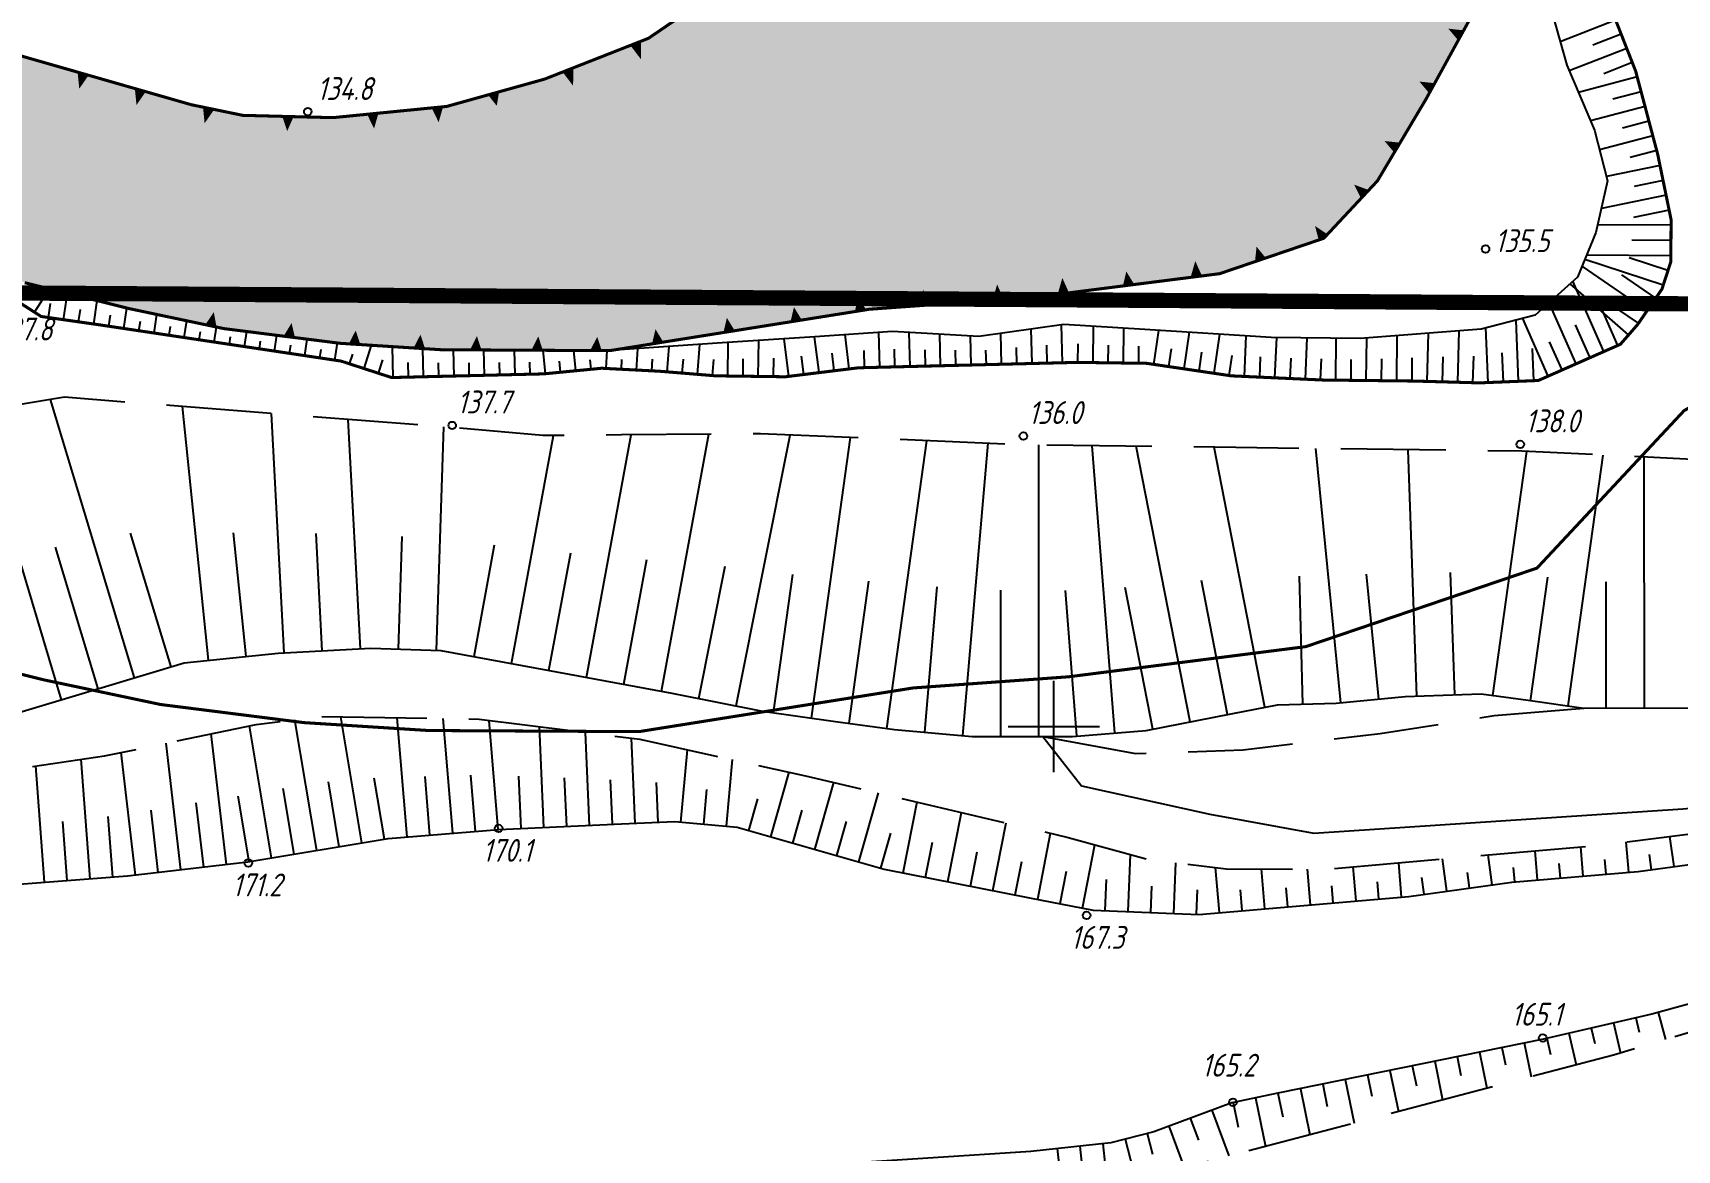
# Model space of a CAD drawing. Header units: millimetres. Extents: x 0 to 841, y 0 to 594.
# Drawn here: x 229.3 to 307.7, y 459.7 to 513 of the extents above; entities that cross this region are included whole.
import ezdxf

# ---------------------------------------------------------------- set-up
doc = ezdxf.new("R2010")
doc.units = ezdxf.units.MM
doc.linetypes.add('AHIDDEN4', pattern=[7, 5, -2])
for name, color, linetype in [('01_Відвал', 7, 'Continuous'), ('01_Земельний_відвід_існуючий', 7, 'Continuous'), ('01_Річка', 7, 'Continuous'), ('кресты', 7, 'Continuous')]:
    doc.layers.add(name, color=color, linetype=linetype)
doc.styles.add('Такие дела', font='GOST_A.TTF', dxfattribs={"oblique": 15})

msp = doc.modelspace()

# ---------------------------------------------------------------- hatches: boundary and pattern name
at = {"layer": '01_Річка', "linetype": 'Continuous', "lineweight": -3, "true_color": 0xf0ffff}
h = msp.add_hatch(color=7, dxfattribs=at)
h.dxf.hatch_style = 1
edge = h.paths.add_edge_path()
edge.add_line((39.38, 481.024), (39.38, 475.758))
edge.add_arc((37.525, 523.143), 47.421, 272.24114, 274.58422)
edge.add_arc((36.838, 531.714), 56.02, 274.58422, 276.81628)
edge.add_arc((30.426, 585.357), 110.045, 276.81628, 277.62338)
edge.add_arc((36.935, 536.728), 60.983, 277.62338, 278.7076)
edge.add_arc((35.507, 546.049), 70.412, 278.7076, 279.93591)
edge.add_arc((8.269, 701.544), 228.275, 279.93591, 280.61809)
edge.add_arc((35.835, 554.499), 78.668, 280.61809, 284.1123)
edge.add_arc((66.383, 432.996), 46.616, 99.5726, 104.1123, ccw=False)
edge.add_line((58.63, 478.963), (68.52, 480.631))
edge.add_arc((67.844, 484.638), 4.064, 279.5726, 285.93151)
edge.add_arc((210.338, -14.548), 515.061, 105.36694, 105.93151, ccw=False)
edge.add_arc((854.628, -2358.912), 2946.348, 104.811823, 105.366938, ccw=False)
edge.add_arc((106.972, 468.489), 21.765, 98.34969, 104.81182, ccw=False)
edge.add_arc((106.17, 473.952), 16.243, 92.16827, 98.34969, ccw=False)
edge.add_arc((109.542, 384.894), 105.365, 89.74225, 92.16827, ccw=False)
edge.add_arc((108.817, 223.574), 266.687, 89.29622, 89.74225, ccw=False)
edge.add_arc((111.718, 459.741), 30.502, 87.97734, 89.29622, ccw=False)
edge.add_arc((112.575, 484.033), 6.195, 77.28451, 87.97734, ccw=False)
edge.add_arc((114.372, 491.994), 1.967, 257.28451, 276.32316)
edge.add_arc((113.167, 502.868), 12.906, 276.32316, 277.11965)
edge.add_arc((5.841, 1362.133), 878.849, 277.119654, 277.216176)
edge.add_arc((102.494, 598.775), 109.396, 277.21618, 278.13482)
edge.add_arc((120.722, 471.258), 19.417, 95.95421, 98.13482, ccw=False)
edge.add_arc((118.71, 490.547), 0.0236, -57.54561, 95.95421, ccw=False)
edge.add_arc((102.877, 515.442), 29.527, 299.29966, 302.45439, ccw=False)
edge.add_arc((111.074, 500.837), 12.779, 286.17568, 299.29966, ccw=False)
edge.add_arc((117.59, 478.371), 10.613, 106.17568, 120.58349)
edge.add_arc((117.78, 478.049), 10.986, 120.58349, 127.21736)
edge.add_arc((112.544, 484.943), 2.33, 127.21736, 141.65341)
edge.add_arc((112.862, 484.692), 2.735, 141.65341, 161.1236)
edge.add_arc((105.322, 487.27), 5.234, 327.08054, 341.1236, ccw=False)
edge.add_arc((94.458, 494.303), 18.175, 323.65829, 327.08054, ccw=False)
edge.add_arc((104.474, 486.935), 5.741, 317.56723, 323.65829, ccw=False)
edge.add_arc((105.771, 485.749), 3.984, 304.44379, 317.56723, ccw=False)
edge.add_arc((101.674, 491.722), 11.227, 296.63697, 304.44379, ccw=False)
edge.add_arc((102.219, 490.636), 10.012, 283.29215, 296.63697, ccw=False)
edge.add_arc((106.21, 473.742), 7.347, 103.29215, 118.88332)
edge.add_line((102.661, 480.175), (87.432, 471.774))
edge.add_line((87.432, 471.774), (81.419, 467.148))
edge.add_line((81.419, 467.148), (75.953, 463.7))
edge.add_arc((79.656, 457.831), 6.939, 122.25075, 130.53163)
edge.add_arc((78.8, 458.832), 5.622, 130.53163, 139.73382)
edge.add_arc((76.191, 461.042), 2.203, 139.73382, 159.80238)
edge.add_arc((77.879, 460.421), 4.001, 159.80238, 174.65823)
edge.add_arc((88.495, 459.429), 14.663, 174.65823, 179.02894)
edge.add_arc((87.002, 459.454), 13.17, 179.02894, 183.64093)
edge.add_arc((89.754, 459.629), 15.928, 183.64093, 188.88153)
edge.add_arc((65.503, 455.84), 8.617, 1.75454, 8.88153, ccw=False)
edge.add_arc((62.929, 455.761), 11.192, -1.99212, 1.75454, ccw=False)
edge.add_arc((64.348, 455.711), 9.773, 353.99823, 358.00788, ccw=False)
edge.add_arc((68.205, 455.306), 5.895, 346.82603, 353.99823, ccw=False)
edge.add_arc((58.286, 457.628), 16.081, 342.48542, 346.82603, ccw=False)
edge.add_arc((60.388, 456.964), 13.878, 336.64692, 342.48542, ccw=False)
edge.add_arc((71.212, 452.291), 2.087, 321.55493, 336.64692, ccw=False)
edge.add_line((72.847, 450.993), (68.505, 445.523))
edge.add_arc((71.956, 442.784), 4.406, 141.55493, 152.72877)
edge.add_arc((80.821, 438.214), 14.379, 152.72877, 158.90739)
edge.add_arc((74.557, 440.63), 7.666, 158.90739, 164.61499)
edge.add_arc((74.662, 440.601), 7.775, 164.61499, 170.28239)
edge.add_arc((74.206, 440.679), 7.312, 170.28239, 180.93712)
edge.add_arc((70.769, 440.623), 3.875, 180.93712, 195.59245)
edge.add_line((67.037, 439.581), (68.408, 434.669))
edge.add_line((68.408, 434.669), (68.562, 427.522))
edge.add_line((68.562, 427.522), (70.194, 421.252))
edge.add_line((70.194, 421.252), (73.717, 429.182))
edge.add_arc((78.777, 426.934), 5.537, 144.46676, 156.04642, ccw=False)
edge.add_arc((60.645, 439.883), 16.745, 324.46676, 331.11765)
edge.add_arc((55.31, 442.826), 22.838, 331.11765, 334.92175)
edge.add_arc((71.055, 435.458), 5.454, 334.92175, 342.71063)
edge.add_arc((72.009, 435.161), 4.454, 342.71063, 350.7216)
edge.add_arc((63.181, 436.603), 13.399, 350.7216, 355.33801)
edge.add_arc((61.848, 436.712), 14.737, 355.33801, 359.23547)
edge.add_arc((65.913, 436.657), 10.672, 359.23547, 363.81584)
edge.add_arc((69.5, 436.897), 7.077, 3.81584, 11.4019)
edge.add_arc((72.617, 437.525), 3.898, 11.4019, 21.63018)
edge.add_arc((71.121, 436.932), 5.507, 21.63018, 30.984)
edge.add_arc((90.544, 448.596), 17.15, 205.68756, 210.984, ccw=False)
edge.add_arc((100.855, 453.555), 28.591, 202.96171, 205.68756, ccw=False)
edge.add_arc((79.067, 444.324), 4.928, 196.39287, 202.96171, ccw=False)
edge.add_arc((76.246, 443.494), 1.988, 172.1259, 196.39287, ccw=False)
edge.add_arc((81.965, 442.703), 7.761, 159.91242, 172.1259, ccw=False)
edge.add_arc((200.49, 399.358), 133.963, 158.98418, 159.91242, ccw=False)
edge.add_arc((252.385, 379.421), 189.556, 158.20385, 158.98418, ccw=False)
edge.add_arc((208.265, 397.064), 142.039, 157.01966, 158.20385, ccw=False)
edge.add_arc((47.502, 465.239), 32.582, 337.01966, 339.49231)
edge.add_arc((70.406, 456.672), 8.129, 339.49231, 344.84457)
edge.add_arc((65.928, 457.885), 12.767, 344.84457, 349.11468)
edge.add_arc((71.543, 456.805), 7.049, 349.11468, 358.0695)
edge.add_arc((92.41, 456.102), 13.83, 171.67937, 178.0695, ccw=False)
edge.add_arc((95.425, 455.661), 16.877, 168.78831, 171.67937, ccw=False)
edge.add_arc((88.428, 457.048), 9.743, 164.98298, 168.78831, ccw=False)
edge.add_arc((80.598, 459.148), 1.637, 150.35766, 164.98298, ccw=False)
edge.add_arc((81.234, 458.787), 2.368, 138.20782, 150.35766, ccw=False)
edge.add_arc((80.578, 459.373), 1.488, 97.89623, 138.20782, ccw=False)
edge.add_arc((79.833, 464.747), 3.938, 277.89623, 302.35489)
edge.add_arc((67.846, 483.668), 26.335, 302.35489, 309.52222)
edge.add_arc((96.167, 449.339), 18.168, 120.89039, 129.52222, ccw=False)
edge.add_arc((222.423, 238.3), 264.09, 120.12301, 120.89039, ccw=False)
edge.add_arc((129.205, 398.96), 78.345, 118.71409, 120.12301, ccw=False)
edge.add_arc((137.594, 383.647), 95.806, 117.28322, 118.71409, ccw=False)
edge.add_arc((17.287, 616.905), 166.649, 297.28322, 298.36812)
edge.add_arc((82.873, 495.446), 28.614, 298.36812, 304.36731)
edge.add_arc((109.117, 457.07), 17.878, 116.77541, 124.36731, ccw=False)
edge.add_arc((105.621, 463.998), 10.117, 107.89162, 116.77541, ccw=False)
edge.add_arc((114.665, 435.983), 39.556, 103.40224, 107.89162, ccw=False)
edge.add_arc((108.763, 460.753), 14.092, 96.79428, 103.40224, ccw=False)
edge.add_arc((105.917, 484.638), 9.961, 276.79428, 284.65567)
edge.add_arc((106.588, 482.073), 7.31, 284.65567, 294.14953)
edge.add_arc((105.933, 483.535), 8.912, 294.14953, 302.7461)
edge.add_arc((107.099, 481.721), 6.756, 302.7461, 314.08003)
edge.add_arc((109.518, 479.224), 3.279, 314.08003, 330.37576)
edge.add_arc((101.302, 483.895), 12.731, 330.37576, 334.76445)
edge.add_arc((102.223, 483.461), 11.713, 334.76445, 339.33998)
edge.add_arc((90.06, 488.048), 24.712, 339.33998, 342.32787)
edge.add_arc((155.809, 467.1), 44.294, 160.09624, 162.32787, ccw=False)
edge.add_arc((136.233, 474.187), 23.475, 156.24928, 160.09624, ccw=False)
edge.add_arc((115.885, 483.141), 1.244, 139.48123, 156.24928, ccw=False)
edge.add_arc((115.513, 483.46), 0.754, 112.82086, 139.48123, ccw=False)
edge.add_arc((118.811, 475.621), 9.258, 105.27705, 112.82086, ccw=False)
edge.add_arc((123.321, 459.109), 26.375, 101.80104, 105.27705, ccw=False)
edge.add_arc((111.969, 513.444), 29.133, 281.80104, 285.10834)
edge.add_arc((110.965, 517.163), 32.986, 285.10834, 287.91563)
edge.add_arc((119.97, 489.307), 3.71, 287.91563, 296.2926)
edge.add_arc((120.337, 488.566), 2.884, 296.2926, 313.33196)
edge.add_arc((103.752, 506.145), 27.051, 313.33196, 318.87686)
edge.add_line((124.13, 488.354), (127.016, 491.66))
edge.add_arc((127.965, 490.832), 1.26, 96.19758, 138.87686, ccw=False)
edge.add_arc((128.206, 488.613), 3.491, 70.94727, 96.19758, ccw=False)
edge.add_line((129.345, 491.913), (131.162, 492.223))
edge.add_line((131.162, 492.223), (136.57, 492.449))
edge.add_line((136.57, 492.449), (140.682, 493.267))
edge.add_line((140.682, 493.267), (145.672, 494.884))
edge.add_line((145.672, 494.884), (151.031, 496.814))
edge.add_line((151.031, 496.814), (160.718, 501.338))
edge.add_line((160.718, 501.338), (167.234, 503.758))
edge.add_line((167.234, 503.758), (172.299, 504.577))
edge.add_line((172.299, 504.577), (180.223, 505.942))
edge.add_line((180.223, 505.942), (193.1, 506.548))
edge.add_line((193.1, 506.548), (199.192, 506.876))
edge.add_line((199.192, 506.876), (203.75, 507.259))
edge.add_line((203.75, 507.259), (208.414, 507.812))
edge.add_line((208.414, 507.812), (210.946, 507.743))
edge.add_line((210.946, 507.743), (213.383, 506.729))
edge.add_line((213.383, 506.729), (217.51, 505.671))
edge.add_line((217.51, 505.671), (220.9, 504.769))
edge.add_line((220.9, 504.769), (224.001, 503.562))
edge.add_line((224.001, 503.562), (228.949, 501.09))
edge.add_line((228.949, 501.09), (233.923, 499.854))
edge.add_line((233.923, 499.854), (238.434, 498.901))
edge.add_line((238.434, 498.901), (243.96, 498.202))
edge.add_line((243.96, 498.202), (248.81, 497.893))
edge.add_line((248.81, 497.893), (256.815, 497.851))
edge.add_line((256.815, 497.851), (269.185, 499.824))
edge.add_line((269.185, 499.824), (276.873, 500.375))
edge.add_line((276.873, 500.375), (285.867, 501.519))
edge.add_line((285.867, 501.519), (290.831, 503.207))
edge.add_line((290.831, 503.207), (293.386, 505.943))
edge.add_line((293.386, 505.943), (295.69, 509.823))
edge.add_line((295.69, 509.823), (301.905, 521.164))
edge.add_line((301.905, 521.164), (299.448, 526.573))
edge.add_line((299.448, 526.573), (298.564, 526.877))
edge.add_line((298.564, 526.877), (297.483, 527.22))
edge.add_line((297.483, 527.22), (291.834, 521.714))
edge.add_line((291.834, 521.714), (287.974, 519.362))
edge.add_line((287.974, 519.362), (285.558, 519.048))
edge.add_line((285.558, 519.048), (284.381, 519.691))
edge.add_line((284.381, 519.691), (282.403, 521.557))
edge.add_line((282.403, 521.557), (280.025, 523.035))
edge.add_line((280.025, 523.035), (275.788, 523.866))
edge.add_line((275.788, 523.866), (272.147, 523.286))
edge.add_line((272.147, 523.286), (269.087, 520.4))
edge.add_line((269.087, 520.4), (263.979, 516.36))
edge.add_line((263.979, 516.36), (258.659, 512.737))
edge.add_line((258.659, 512.737), (253.716, 510.793))
edge.add_line((253.716, 510.793), (249.045, 509.489))
edge.add_line((249.045, 509.489), (243.631, 508.955))
edge.add_line((243.631, 508.955), (239.332, 509.065))
edge.add_line((239.332, 509.065), (236.887, 509.57))
edge.add_line((236.887, 509.57), (220.537, 514.261))
edge.add_line((220.537, 514.261), (215.693, 515.11))
edge.add_line((215.693, 515.11), (202.424, 514.492))
edge.add_line((202.424, 514.492), (187.888, 513.491))
edge.add_line((187.888, 513.491), (180.654, 512.472))
edge.add_line((180.654, 512.472), (177.374, 512.346))
edge.add_line((177.374, 512.346), (174.566, 513.074))
edge.add_line((174.566, 513.074), (170.972, 514.254))
edge.add_line((170.972, 514.254), (169.092, 515.381))
edge.add_line((169.092, 515.381), (166.186, 517.91))
edge.add_line((166.186, 517.91), (163.305, 520.965))
edge.add_line((163.305, 520.965), (162.2, 522.987))
edge.add_line((162.2, 522.987), (162.175, 526.517))
edge.add_line((162.175, 526.517), (160.722, 530.173))
edge.add_line((160.722, 530.173), (159.144, 532.201))
edge.add_line((159.144, 532.201), (156.363, 533.428))
edge.add_line((156.363, 533.428), (152.113, 529.277))
edge.add_line((152.113, 529.277), (154.316, 528.084))
edge.add_line((154.316, 528.084), (156.544, 525.436))
edge.add_line((156.544, 525.436), (157.401, 522.01))
edge.add_line((157.401, 522.01), (157.699, 519.04))
edge.add_line((157.699, 519.04), (158.603, 515.676))
edge.add_line((158.603, 515.676), (158.462, 512.405))
edge.add_line((158.462, 512.405), (157.541, 509.685))
edge.add_line((157.541, 509.685), (155.827, 507.91))
edge.add_line((155.827, 507.91), (151.76, 506.088))
edge.add_line((151.76, 506.088), (147.428, 504.842))
edge.add_line((147.428, 504.842), (144.687, 504.887))
edge.add_line((144.687, 504.887), (141.352, 505.339))
edge.add_line((141.352, 505.339), (138.283, 506.18))
edge.add_line((138.283, 506.18), (135.15, 507.332))
edge.add_line((135.15, 507.332), (133.509, 508.653))
edge.add_line((133.509, 508.653), (132.185, 510.07))
edge.add_line((132.185, 510.07), (131.155, 513.376))
edge.add_line((131.155, 513.376), (130.081, 517.604))
edge.add_line((130.081, 517.604), (129.661, 521.569))
edge.add_line((129.661, 521.569), (125.555, 519.641))
edge.add_line((125.555, 519.641), (125.632, 517.402))
edge.add_line((125.632, 517.402), (126.1, 514.378))
edge.add_line((126.1, 514.378), (127.204, 511.269))
edge.add_line((127.204, 511.269), (128.433, 509.397))
edge.add_line((128.433, 509.397), (130.984, 507.158))
edge.add_line((130.984, 507.158), (131.249, 505.992))
edge.add_line((131.249, 505.992), (130.14, 504.027))
edge.add_line((130.14, 504.027), (126.876, 501.514))
edge.add_line((126.876, 501.514), (121.759, 499.677))
edge.add_line((121.759, 499.677), (114.432, 497.543))
edge.add_line((114.432, 497.543), (107.451, 495.907))
edge.add_line((107.451, 495.907), (94.414, 497.225))
edge.add_line((94.414, 497.225), (86.919, 498.85))
edge.add_line((86.919, 498.85), (80.93, 500.713))
edge.add_line((80.93, 500.713), (76.043, 503.448))
edge.add_line((76.043, 503.448), (72.383, 507.267))
edge.add_line((72.383, 507.267), (62.485, 503.162))
edge.add_line((62.485, 503.162), (66.581, 497.222))
edge.add_line((66.581, 497.222), (71.182, 493.568))
edge.add_line((71.182, 493.568), (75.742, 491.368))
edge.add_line((75.742, 491.368), (80.264, 490.425))
edge.add_line((80.264, 490.425), (86.51, 489.843))
edge.add_arc((-104.967, 1126.797), 665.112, 285.572803, 286.731513, ccw=False)
edge.add_arc((-52.384, 938.119), 469.243, 284.19329, 285.5728, ccw=False)
edge.add_arc((-2523.737, 10709.626), 10548.426, 284.1654286, 284.1932887, ccw=False)
edge.add_arc((54.451, 494.813), 13.273, 283.38002, 284.16543, ccw=False)
edge.add_arc((48.875, 518.253), 37.367, 278.7654, 283.38002, ccw=False)
edge.add_arc((47.493, 527.218), 46.438, 274.62617, 278.7654, ccw=False)
edge.add_arc((45.749, 548.768), 68.058, 271.84933, 274.62617, ccw=False)
edge.add_arc((46.989, 510.359), 29.629, 267.64026, 271.84933, ccw=False)
edge.add_line((45.769, 480.755), (39.771, 481.002))
edge.add_arc((40.296, 493.757), 12.766, 265.88324, 267.64026, ccw=False)

# ---------------------------------------------------------------- linework, layer by layer
at = {"layer": '01_Відвал', "color": 7, "linetype": 'Continuous', "lineweight": -3}
for p, q in [((234.179, 482.262), (230.168, 495.516)), ((237.698, 483.095), (236.455, 495.189)), ((230.704, 481.215), (226.591, 494.934)), ((241.31, 483.452), (240.704, 494.856)), ((244.935, 483.644), (244.355, 494.571)), ((248.562, 483.568), (248.915, 494.214)), ((252.135, 482.94), (254.14, 493.805)), ((255.705, 482.281), (257.837, 493.836)), ((259.275, 481.622), (261.534, 493.867)), ((262.836, 480.918), (265.416, 493.828)), ((266.418, 480.342), (268.282, 493.708)), ((270.014, 479.841), (271.926, 493.556)), ((273.628, 479.509), (274.835, 493.435)), ((277.256, 479.47), (277.256, 493.355)), ((280.88, 479.631), (279.789, 493.322)), ((284.465, 480.161), (281.891, 493.295)), ((288.027, 480.859), (285.6, 493.247)), ((291.644, 481.069), (290.451, 493.183)), ((295.259, 481.39), (294.845, 493.126)), ((298.882, 481.42), (300.503, 493.045)), ((302.477, 480.918), (304.144, 492.871)), ((306.1, 480.817), (306.091, 492.779)), ((235.917, 482.788), (233.988, 489.16)), ((239.503, 483.28), (238.899, 489.163)), ((243.122, 483.548), (242.826, 489.131)), ((246.748, 483.628), (246.926, 488.992)), ((232.442, 481.736), (230.42, 488.482)), ((250.35, 483.269), (251.333, 488.593)), ((253.92, 482.61), (254.954, 488.215)), ((257.49, 481.951), (258.588, 487.901)), ((261.056, 481.274), (262.316, 487.579)), ((264.621, 480.593), (265.54, 487.189)), ((293.45, 481.246), (292.864, 487.203)), ((297.073, 481.454), (296.867, 487.278)), ((268.216, 480.092), (269.16, 486.862)), ((271.82, 479.665), (272.42, 486.588)), ((275.441, 479.47), (275.441, 486.44)), ((279.071, 479.487), (278.519, 486.417)), ((282.684, 479.812), (281.361, 486.565)), ((286.246, 480.51), (284.996, 486.89)), ((289.831, 481.006), (289.676, 487.101)), ((300.679, 481.169), (301.501, 487.063)), ((304.285, 480.815), (304.28, 486.84)), ((242.858, 474.031), (241.817, 480.264)), ((245.007, 474.39), (244.003, 480.398)), ((247.164, 474.674), (246.695, 480.355)), ((249.335, 474.853), (248.884, 480.32)), ((251.506, 475.032), (251.076, 480.232)), ((238.555, 473.364), (237.831, 479.593)), ((240.71, 473.672), (239.658, 479.972)), ((253.681, 475.13), (253.466, 479.933)), ((255.857, 475.228), (255.658, 479.658)), ((258.033, 475.326), (257.851, 479.383)), ((234.228, 472.861), (233.549, 478.705)), ((236.391, 473.112), (235.69, 479.149)), ((260.208, 475.384), (260.525, 478.832)), ((229.886, 472.519), (229.469, 478.062)), ((232.058, 472.682), (231.63, 478.376)), ((262.377, 475.185), (262.668, 478.359)), ((243.933, 474.211), (243.416, 477.304)), ((246.081, 474.569), (245.596, 477.475)), ((248.25, 474.763), (248.02, 477.55)), ((250.42, 474.942), (250.199, 477.623)), ((252.593, 475.082), (252.482, 477.576)), ((254.769, 475.179), (254.666, 477.487)), ((256.945, 475.277), (256.85, 477.399)), ((259.121, 475.374), (259.036, 477.277)), ((264.489, 474.681), (265.369, 477.763)), ((266.583, 474.083), (267.494, 477.274)), ((237.473, 473.238), (237.117, 476.305)), ((239.636, 473.493), (239.113, 476.622)), ((241.784, 473.852), (241.26, 476.991)), ((261.292, 475.285), (261.444, 476.94)), ((263.441, 474.98), (263.872, 476.489)), ((268.677, 473.485), (269.617, 476.776)), ((270.79, 472.963), (271.453, 476.345)), ((233.144, 472.764), (232.927, 475.648)), ((235.31, 472.987), (234.964, 475.957)), ((265.536, 474.382), (265.984, 475.953)), ((272.927, 472.544), (273.574, 475.846)), ((230.972, 472.6), (230.76, 475.41)), ((267.63, 473.784), (268.093, 475.405)), ((269.724, 473.186), (270.201, 474.856)), ((275.064, 472.125), (275.696, 475.348)), ((277.202, 471.706), (277.818, 474.85)), ((307.519, 473.262), (307.321, 474.704)), ((271.858, 472.753), (272.186, 474.424)), ((273.996, 472.334), (274.315, 473.966)), ((279.339, 471.287), (279.93, 474.3)), ((301.017, 472.625), (300.901, 474.01)), ((303.188, 472.807), (303.071, 474.199)), ((305.358, 472.99), (305.237, 474.438)), ((276.133, 471.915), (276.445, 473.507)), ((281.506, 471.121), (281.615, 473.835)), ((283.682, 471.034), (283.779, 473.444)), ((285.856, 471.07), (285.672, 473.219)), ((288.026, 471.255), (287.864, 473.151)), ((290.196, 471.441), (290.051, 473.141)), ((292.366, 471.626), (292.227, 473.255)), ((294.536, 471.811), (294.397, 473.444)), ((296.695, 472.093), (296.482, 473.626)), ((298.853, 472.393), (298.655, 473.815)), ((299.932, 472.534), (299.874, 473.225)), ((302.103, 472.716), (302.044, 473.411)), ((304.273, 472.898), (304.214, 473.599)), ((306.44, 473.114), (306.34, 473.84)), ((278.27, 471.496), (278.574, 473.044)), ((280.418, 471.165), (280.477, 472.649)), ((282.594, 471.078), (282.644, 472.325)), ((291.281, 471.533), (291.211, 472.347)), ((293.451, 471.718), (293.381, 472.534)), ((295.617, 471.943), (295.506, 472.737)), ((297.774, 472.243), (297.671, 472.982)), ((284.77, 470.99), (284.817, 472.152)), ((286.941, 471.163), (286.856, 472.16)), ((289.111, 471.348), (289.034, 472.247)), ((305.693, 466.057), (305.85, 465.374)), ((306.751, 466.313), (307.105, 465.019)), ((302.509, 465.326), (302.857, 463.813)), ((303.57, 465.57), (303.74, 464.829)), ((304.632, 465.813), (304.962, 464.377)), ((299.315, 464.642), (299.485, 463.807)), ((300.382, 464.86), (300.711, 463.25)), ((301.448, 465.082), (301.625, 464.309)), ((295.047, 463.768), (295.242, 462.817)), ((296.114, 463.986), (296.491, 462.143)), ((297.181, 464.205), (297.364, 463.312)), ((298.248, 464.423), (298.601, 462.696)), ((291.847, 463.113), (292.272, 461.036)), ((292.913, 463.331), (293.12, 462.322)), ((293.98, 463.55), (294.382, 461.589)), ((287.579, 462.239), (288.052, 459.929)), ((288.646, 462.458), (288.876, 461.332)), ((289.713, 462.676), (290.162, 460.482)), ((290.78, 462.894), (290.998, 461.827)), ((285.489, 461.651), (286.3, 459.47)), ((286.512, 462.021), (286.755, 460.837)), ((283.447, 460.892), (284.183, 458.914)), ((284.468, 461.271), (284.855, 460.232)), ((278.132, 459.826), (278.253, 458.683)), ((279.215, 459.941), (279.449, 457.733)), ((280.298, 460.056), (280.409, 459.005)), ((281.362, 460.272), (281.87, 458.307)), ((282.416, 460.545), (282.67, 459.564))]:
    msp.add_line(p, q, dxfattribs=at)
at = {"layer": '01_Відвал', "color": 7, "linetype": 'AHIDDEN4', "lineweight": -3, "flags": 128}
for points in [[(406.393, 498.733), (402.891, 498.279), (399.145, 497.42), (396.859, 497.454), (390.644, 499.828), (387.708, 500.949), (383.838, 501.391), (382.189, 501.356), (378.683, 500.549), (371.489, 498.316), (362.464, 494.844), (358.002, 493.468), (352.385, 493.275), (349.129, 493.57), (346.026, 492.726), (336.856, 492.192), (322.992, 492.695), (309.016, 492.639), (300.271, 493.056), (276.502, 493.365), (263.99, 493.887), (257.368, 493.832), (253.626, 493.801), (249.194, 494.192), (235.852, 495.236), (230.849, 495.627), (224.346, 494.569), (218.721, 492.42), (214.089, 489.527), (212.225, 488.407)], [(168.047, 453.52), (167.854, 453.495), (158.436, 456.77), (153.776, 459.632), (151.116, 461.836), (148.934, 464.303), (148.215, 466.938), (148.838, 469.333), (150.732, 471.681), (154.457, 473.892), (158.49, 475.091), (163.507, 476.123), (166.009, 476.187), (168.954, 475.992), (171.208, 476.698), (173.559, 477.523), (175.755, 478.293), (178.296, 477.066), (181.888, 475.546), (187.05, 473.832), (191.575, 472.625), (193.667, 472.565), (200.018, 472.7), (211.626, 474.361), (219.505, 475.935), (225.678, 477.512), (232.742, 478.537), (239.967, 480.036), (243.032, 480.414), (250.595, 480.293), (258.255, 479.333), (266.141, 477.592), (278.65, 474.654), (282.465, 473.6), (286.171, 473.159), (290.867, 473.137), (303.994, 474.28), (314.807, 475.659), (324.031, 476.855), (332.346, 477.929)], [(277.439, 479.47), (281.862, 478.656), (286.992, 478.821), (293.514, 479.608), (298.94, 480.457), (303.221, 480.814)], [(331.736, 473.859), (330.07, 472.079), (325.613, 470.653), (316.37, 467.796), (304.634, 464.279), (293.303, 461.306), (286.695, 459.573), (280.182, 457.864), (273.936, 456.742), (267.04, 455.502), (257.471, 453.293), (246.905, 451.238), (238.335, 449.114), (234.731, 448.271), (229.077, 447.686), (225.654, 447.064), (220.432, 445.663), (217.282, 444.456), (215.191, 443.936), (213.378, 443.834)]]:
    msp.add_lwpolyline(points, dxfattribs=at)
at = {"layer": '01_Відвал', "color": 7, "linetype": 'Continuous', "lineweight": -3, "flags": 128}
for points in [[(222.572, 478.777), (232.474, 481.746), (236.538, 482.976), (241.026, 483.437), (245.44, 483.671), (248.769, 483.561), (254.89, 482.431), (259.78, 481.529), (264.097, 480.666), (267.563, 480.183), (270.376, 479.79), (274.072, 479.47), (278.858, 479.47), (282.366, 479.749), (286.501, 480.56), (288.621, 480.975), (291.415, 481.046), (294.707, 481.37), (298.322, 481.498), (300.56, 481.186), (303.221, 480.814), (312.845, 480.821)], [(277.439, 479.47), (279.289, 477.106), (285.4, 475.759), (290.354, 474.859), (307.928, 476.019), (317.684, 476.944), (329.728, 478.226), (335.932, 479.09), (340.033, 480.337), (344.567, 482.168)], [(228.684, 472.428), (233.844, 472.816), (239.569, 473.482), (246.254, 474.598), (251.529, 475.034), (257.375, 475.296), (259.923, 475.41), (262.89, 475.138), (269.888, 473.139), (276.816, 471.781), (279.84, 471.188), (284.873, 470.986), (294.874, 471.84), (299.779, 472.522), (305.8, 473.027), (315.853, 474.401), (324.997, 476.086), (332.346, 477.929)], [(331.736, 473.859), (329.253, 472.751), (323.088, 471.155), (319.786, 470.301), (313.53, 468.164), (306.449, 466.231), (301.288, 465.045), (288.648, 462.458), (286.446, 462.007), (282.741, 460.629), (280.683, 460.097), (276.87, 459.692), (264.865, 458.9), (255.609, 458.162), (245.969, 456.098), (234.138, 453.662), (228.526, 452.943), (216.763, 450.667), (213.195, 449.651), (210.552, 449.312), (206.509, 449.912), (205.369, 450.486)]]:
    msp.add_lwpolyline(points, dxfattribs=at)
at = {"layer": '01_Відвал', "color": 7, "linetype": 'Continuous', "lineweight": -3}
for centre in [(249.309, 494.284), (276.521, 493.781), (300.187, 493.382), (251.52, 475.08), (239.599, 473.436), (279.532, 470.934), (301.259, 465.098), (286.503, 462.03)]:
    msp.add_circle(centre, 0.181, dxfattribs=at)
at = {"layer": '01_Земельний_відвід_існуючий', "color": 2, "linetype": 'Continuous', "lineweight": 50, "const_width": 0.726}
msp.add_lwpolyline([(500.925, 470.682), (391.263, 474.094), (271.255, 425.27), (208.638, 396.375), (197.918, 403.363), (199.378, 418.417), (183.075, 420.017), (167.68, 427.545), (147.537, 438.025), (138.594, 442.849), (128.465, 447.911), (122.614, 451.28), (124.144, 481.063), (143.65, 498.284), (167.441, 502.891), (182.509, 504.952), (210.667, 507.072), (220.406, 500.651), (311.596, 500.059), (333.909, 497.039), (368.924, 505.381), (400.353, 521.498), (424.365, 522.95), (452.715, 505.268)], close=True, dxfattribs=at)
at = {"layer": '01_Річка', "color": 32, "linetype": 'Continuous', "lineweight": -3}
for p, q in [((304.732, 513.607), (302.093, 512.574)), ((305.261, 512.255), (302.524, 511.183)), ((304.996, 512.931), (303.644, 512.402)), ((305.526, 511.579), (304.167, 511.047)), ((305.759, 510.893), (302.962, 510.152)), ((305.945, 510.191), (304.597, 509.834)), ((306.131, 509.49), (303.536, 508.802)), ((306.317, 508.788), (305.052, 508.452)), ((306.503, 508.086), (303.968, 507.414)), ((306.689, 507.384), (305.42, 507.048)), ((306.845, 506.675), (304.294, 506.153)), ((307.136, 505.253), (304.052, 504.622)), ((306.991, 505.964), (305.609, 505.681)), ((307.282, 504.542), (305.58, 504.193)), ((307.372, 503.825), (303.877, 503.844)), ((307.368, 503.099), (305.507, 503.109)), ((307.001, 500.978), (303.263, 502.194)), ((307.364, 502.373), (303.346, 502.395)), ((307.226, 501.669), (305.384, 502.268)), ((306.232, 499.755), (303.133, 501.882)), ((306.643, 500.354), (305.03, 501.46)), ((229.415, 499.682), (230.129, 500.797)), ((230.796, 499.327), (230.977, 500.586)), ((305.351, 498.604), (302.561, 501.039)), ((304.176, 497.809), (302.697, 501.161)), ((230.078, 499.43), (230.173, 500.096)), ((231.515, 499.223), (231.6, 499.817)), ((232.233, 499.12), (232.393, 500.234)), ((233.67, 498.907), (233.816, 499.881)), ((302.848, 497.223), (301.561, 500.137)), ((304.84, 498.103), (303.996, 500.015)), ((305.821, 499.157), (304.303, 500.199)), ((232.952, 499.015), (233.03, 499.536)), ((234.388, 498.799), (234.457, 499.263)), ((235.106, 498.691), (235.238, 499.576)), ((235.824, 498.583), (235.887, 499.005)), ((236.541, 498.476), (236.662, 499.275)), ((237.977, 498.26), (238.085, 498.975)), ((278.384, 497.274), (278.339, 499.085)), ((279.836, 497.281), (279.858, 499.011)), ((298.661, 496.332), (298.556, 498.937)), ((300.112, 496.39), (299.994, 499.306)), ((301.519, 496.637), (300.306, 499.386)), ((303.512, 497.516), (302.82, 499.083)), ((237.259, 498.368), (237.316, 498.746)), ((238.695, 498.152), (238.748, 498.503)), ((239.413, 498.044), (239.521, 498.763)), ((240.131, 497.937), (240.186, 498.304)), ((240.849, 497.829), (240.962, 498.581)), ((242.285, 497.613), (242.403, 498.399)), ((243.721, 497.398), (243.844, 498.216)), ((260.992, 496.722), (261.109, 498.144)), ((262.441, 496.642), (262.463, 498.236)), ((263.893, 496.623), (263.916, 498.335)), ((265.344, 496.625), (265.123, 498.417)), ((266.785, 496.803), (266.574, 498.516)), ((268.226, 496.98), (268.025, 498.615)), ((269.675, 497.059), (269.634, 498.724)), ((271.126, 497.095), (271.086, 498.719)), ((272.578, 497.131), (272.541, 498.631)), ((274.029, 497.167), (273.995, 498.542)), ((275.481, 497.202), (275.445, 498.67)), ((276.932, 497.238), (276.892, 498.877)), ((279.11, 497.291), (279.121, 498.173)), ((281.288, 497.262), (281.309, 498.92)), ((282.736, 497.196), (282.976, 498.816)), ((284.172, 496.983), (284.43, 498.725)), ((285.608, 496.77), (285.884, 498.635)), ((287.051, 496.621), (287.139, 498.556)), ((288.501, 496.555), (288.589, 498.479)), ((289.952, 496.489), (290.041, 498.461)), ((291.403, 496.444), (291.425, 498.444)), ((292.855, 496.428), (292.878, 498.454)), ((294.307, 496.411), (294.331, 498.567)), ((295.758, 496.384), (295.822, 498.683)), ((297.21, 496.344), (297.277, 498.796)), ((302.183, 496.93), (301.589, 498.278)), ((241.567, 497.721), (241.625, 498.105)), ((243.003, 497.506), (243.063, 497.906)), ((244.423, 497.221), (244.574, 497.687)), ((245.113, 496.996), (245.474, 498.105)), ((245.803, 496.771), (246.013, 497.415)), ((246.497, 496.571), (246.462, 498.043)), ((247.949, 496.606), (247.916, 497.95)), ((249.4, 496.641), (249.37, 497.891)), ((250.852, 496.676), (250.823, 497.883)), ((252.304, 496.711), (252.276, 497.875)), ((253.755, 496.753), (253.647, 497.868)), ((255.2, 496.893), (255.106, 497.86)), ((255.923, 496.963), (255.879, 497.41)), ((256.646, 497.001), (256.69, 497.852)), ((257.371, 496.963), (257.395, 497.428)), ((258.096, 496.926), (258.149, 497.942)), ((258.821, 496.888), (258.85, 497.44)), ((259.545, 496.84), (259.644, 498.044)), ((260.269, 496.781), (260.323, 497.437)), ((261.716, 496.662), (261.779, 497.428)), ((263.167, 496.633), (263.178, 497.459)), ((264.619, 496.613), (264.631, 497.499)), ((266.065, 496.714), (265.957, 497.59)), ((267.506, 496.891), (267.403, 497.728)), ((268.949, 497.041), (268.929, 497.858)), ((270.4, 497.077), (270.38, 497.92)), ((271.852, 497.113), (271.833, 497.894)), ((273.304, 497.149), (273.286, 497.868)), ((274.755, 497.185), (274.738, 497.875)), ((276.207, 497.22), (276.187, 497.997)), ((277.658, 497.256), (277.637, 498.119)), ((280.562, 497.271), (280.573, 498.119)), ((282.014, 497.252), (282.024, 498.064)), ((283.454, 497.09), (283.578, 497.93)), ((284.89, 496.877), (285.024, 497.778)), ((286.326, 496.664), (286.469, 497.627)), ((287.776, 496.588), (287.82, 497.549)), ((289.227, 496.522), (289.271, 497.496)), ((290.677, 496.456), (290.722, 497.454)), ((292.129, 496.436), (292.14, 497.436)), ((293.581, 496.419), (293.592, 497.465)), ((295.033, 496.403), (295.045, 497.513)), ((296.484, 496.364), (296.517, 497.552)), ((297.936, 496.324), (297.97, 497.588)), ((299.386, 496.361), (299.331, 497.741)), ((300.837, 496.42), (300.775, 497.955)), ((247.223, 496.588), (247.206, 497.292)), ((248.675, 496.623), (248.659, 497.264)), ((250.126, 496.658), (250.111, 497.273)), ((251.578, 496.693), (251.563, 497.286)), ((253.029, 496.728), (253.016, 497.3)), ((254.477, 496.823), (254.427, 497.344))]:
    msp.add_line(p, q, dxfattribs=at)
at = {"layer": '01_Річка', "color": 7, "linetype": 'Continuous', "lineweight": -3, "const_width": 0.145, "flags": 128}
for points in [[(228.461, 511.987), (236.887, 509.57), (239.332, 509.065), (243.631, 508.955), (249.045, 509.489), (253.716, 510.793), (258.659, 512.737), (263.979, 516.36), (269.087, 520.4), (272.147, 523.286), (275.788, 523.866), (280.025, 523.035), (282.403, 521.557), (284.381, 519.691), (285.558, 519.048), (287.974, 519.362), (291.834, 521.714), (296.094, 525.867), (297.504, 527.241)], [(228.949, 501.09), (233.923, 499.854), (238.434, 498.901), (243.96, 498.202), (248.81, 497.893), (256.815, 497.851), (263.804, 498.966), (269.185, 499.824), (276.873, 500.375), (282.75, 501.123), (285.867, 501.519), (290.831, 503.207), (293.386, 505.943), (295.69, 509.823), (301.905, 521.164)]]:
    msp.add_lwpolyline(points, dxfattribs=at)
at = {"layer": '01_Річка', "color": 32, "linetype": 'Continuous', "lineweight": -3, "flags": 128}
msp.add_lwpolyline([(301.325, 519.981), (300.897, 517.927), (301.211, 515.702), (302.41, 511.451), (303.723, 508.361), (304.349, 505.942), (303.794, 503.476), (302.917, 501.36), (300.897, 499.538), (298.323, 498.877), (292.566, 498.43), (288.317, 498.483), (282.31, 498.858), (278.439, 499.1), (274.39, 498.518), (270.279, 498.768), (266.588, 498.517), (262.165, 498.216), (256.815, 497.851)], dxfattribs=at)
at = {"layer": '01_Річка', "color": 32, "linetype": 'Continuous', "lineweight": 50, "const_width": 0.145, "flags": 128}
msp.add_lwpolyline([(303.993, 515.493), (305.685, 511.173), (306.736, 507.208), (307.373, 504.095), (307.362, 502.088), (306.938, 500.784), (305.775, 499.09), (304.96, 498.155), (301.047, 496.428), (298.259, 496.315), (295.106, 496.402), (290.797, 496.451), (286.429, 496.649), (282.389, 497.247), (279.073, 497.291), (275.545, 497.204), (270.835, 497.088), (268.667, 497.034), (265.185, 496.606), (261.868, 496.65), (259.211, 496.868), (257.578, 496.953), (256.43, 497.012), (253.652, 496.743), (249.317, 496.639), (246.425, 496.569), (244.013, 497.354), (240.297, 497.912), (236.918, 498.419), (232.523, 499.079), (229.731, 499.479), (228.192, 500.466)], dxfattribs=at)
at = {"layer": '01_Річка', "color": 7, "linetype": 'Continuous', "lineweight": -3, "flags": 128}
for points in [[(297.363, 512.875, 0.544, 0, 0), (296.762, 513.195, 0, 0, 0)], [(258.047, 512.496, 0.544, 0, 0), (258.298, 511.742, 0, 0, 0)], [(254.82, 511.227, 0.544, 0, 0), (255.071, 510.473, 0, 0, 0)], [(231.731, 511.049, 0.544, 0, 0), (231.545, 510.335, 0, 0, 0)], [(295.982, 510.356, 0.544, 0, 0), (295.382, 510.676, 0, 0, 0)], [(234.456, 510.272, 0.544, 0, 0), (234.271, 509.558, 0, 0, 0)], [(251.28, 510.112, 0.544, 0, 0), (251.432, 509.522, 0, 0, 0)], [(237.702, 509.401, 0.544, 0, 0), (237.516, 508.688, 0, 0, 0)], [(241.483, 509.015, 0.544, 0, 0), (241.45, 508.313, 0, 0, 0)], [(245.527, 509.142, 0.544, 0, 0), (245.589, 508.434, 0, 0, 0)], [(248.602, 509.445, 0.544, 0, 0), (248.665, 508.737, 0, 0, 0)], [(294.323, 507.521, 0.544, 0, 0), (293.723, 507.841, 0, 0, 0)], [(292.787, 505.302, 0.544, 0, 0), (292.276, 505.761, 0, 0, 0)], [(290.831, 503.207, 0.544, 0, 0), (290.412, 503.789, 0, 0, 0)], [(287.813, 502.181, 0.544, 0, 0), (287.626, 502.803, 0, 0, 0)], [(284.76, 501.379, 0.544, 0, 0), (284.707, 502.12, 0, 0, 0)], [(275.32, 500.264, 0.544, 0, 0), (275.268, 501.005, 0, 0, 0)], [(278.428, 500.573, 0.544, 0, 0), (278.375, 501.314, 0, 0, 0)], [(281.528, 500.967, 0.544, 0, 0), (281.422, 501.624, 0, 0, 0)], [(268.758, 499.756, 0.544, 0, 0), (268.653, 500.412, 0, 0, 0)], [(271.798, 500.011, 0.544, 0, 0), (271.745, 500.752, 0, 0, 0)], [(237.817, 499.031, 0.544, 0, 0), (237.954, 499.687, 0, 0, 0)], [(265.695, 499.267, 0.544, 0, 0), (265.59, 499.924, 0, 0, 0)], [(241.555, 498.506, 0.544, 0, 0), (241.658, 499.166, 0, 0, 0)], [(244.662, 498.157, 0.544, 0, 0), (244.714, 498.813, 0, 0, 0)], [(259.099, 498.215, 0.544, 0, 0), (258.994, 498.872, 0, 0, 0)], [(262.5, 498.758, 0.544, 0, 0), (262.395, 499.414, 0, 0, 0)], [(247.748, 497.961, 0.544, 0, 0), (247.8, 498.617, 0, 0, 0)], [(250.439, 497.885, 0.544, 0, 0), (250.49, 498.541, 0, 0, 0)], [(253.361, 497.869, 0.544, 0, 0), (253.413, 498.525, 0, 0, 0)], [(256.168, 497.855, 0.544, 0, 0), (256.22, 498.511, 0, 0, 0)]]:
    msp.add_lwpolyline(points, format="xyseb", dxfattribs=at)
at = {"layer": '01_Річка', "color": 4, "linetype": 'Continuous', "lineweight": -3, "flags": 128}
msp.add_lwpolyline([(370.799, 491.43, 0.145, 0.145, 0), (355.467, 486.059, 0.145, 0.145, 0), (346.387, 485.874, 0.145, 0.145, 0), (338.106, 487.348, 0.145, 0.145, 0), (332.206, 490.095, 0.145, 0.145, 0), (327.163, 492.442, 0.145, 0.145, 0), (321.958, 494.438, 0.145, 0.145, 0), (316.047, 497.102, 0.145, 0.145, 0), (313.153, 497.965, 0.145, 0.145, 0), (307.99, 494.989, 0.145, 0.145, 0), (300.985, 487.488, 0.145, 0.145, 0), (289.974, 483.746, 0.145, 0.145, 0), (285.041, 483.118, 0.145, 0.145, 0), (278.668, 482.307, 0.145, 0.145, 0), (271.267, 481.776, 0.145, 0.145, 0), (266.662, 481.042, 0.145, 0.145, 0), (258.206, 479.694, 0.145, 0.145, 0), (248.186, 479.747, 0.145, 0.145, 0), (242.243, 480.124, 0.145, 0.145, 0), (235.413, 480.988, 0.145, 0.145, 0), (229.858, 482.162, 0.145, 0.145, 0), (224.573, 483.475, 0.145, 0.145, 0)], format="xyseb", dxfattribs=at)
at = {"layer": '01_Річка', "color": 7, "linetype": 'Continuous'}
for centre in [(242.433, 509.244), (298.534, 502.695)]:
    msp.add_circle(centre, 0.181, dxfattribs=at)
at = {"layer": 'кресты', "color": 3, "linetype": 'Continuous'}
for p, q in [((277.971, 477.76), (277.971, 482.116)), ((277.971, 477.76), (277.971, 482.116)), ((275.793, 479.938), (280.149, 479.938)), ((275.793, 479.938), (280.149, 479.938))]:
    msp.add_line(p, q, dxfattribs=at)

# ---------------------------------------------------------------- texts
at = {"layer": '01_Відвал', "color": 7, "linetype": 'Continuous', "lineweight": -3, "style": 'Такие дела', "oblique": 15}
for s, p in [('137.8', (227.676, 498.335)), ('137.7', (249.549, 494.859)), ('136.0', (276.76, 494.356)), ('138.0', (300.427, 493.957)), ('170.1', (250.754, 473.489)), ('171.2', (238.833, 471.845)), ('167.3', (278.766, 469.342)), ('165.1', (299.763, 465.681)), ('165.2', (285.007, 463.253))]:
    msp.add_text(s, height=1.089, dxfattribs=at).set_placement(p)
at = {"layer": '01_Річка', "color": 7, "linetype": 'Continuous', "style": 'Такие дела', "oblique": 15}
for s, p in [('134.8', (242.876, 509.795)), ('135.5', (298.978, 502.546))]:
    msp.add_text(s, height=1.089, dxfattribs=at).set_placement(p)

doc.saveas('drawing.dxf')
